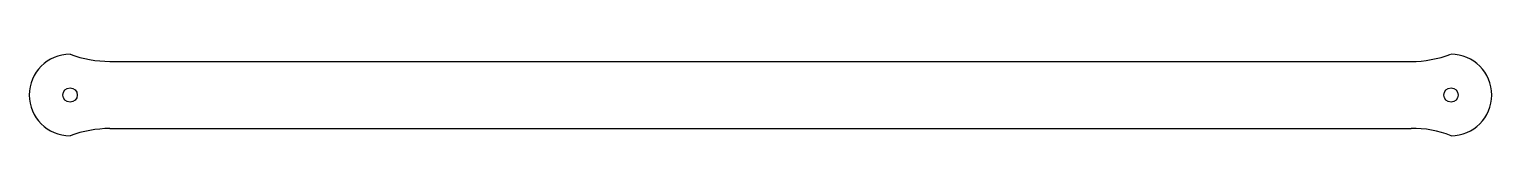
# Model space of a CAD drawing. Header units: millimetres. Extents: x 1835 to 2157, y 1424 to 1442.
import ezdxf

# ---------------------------------------------------------------- set-up
doc = ezdxf.new("R2010")
doc.units = ezdxf.units.MM

msp = doc.modelspace()

# ---------------------------------------------------------------- linework, layer by layer
for p, q in [((1852.74, 1440.74), (2139.29, 1440.74)), ((1852.74, 1425.96), (2139.29, 1425.96))]:
    msp.add_line(p, q)
for centre in [(1843.95, 1433.35), (2148.09, 1433.35)]:
    msp.add_circle(centre, 1.59)
for centre, radius, start, end in [((1843.95, 1433.35), 8.98, 90, 270), ((1852.74, 1465.9), 25.15, 249.5322, 270.0048), ((2139.26, 1466.05), 25.31, 270.0572, 290.4057), ((2148.09, 1433.35), 8.98, 270, 90), ((1852.89, 1400.01), 25.96, 90.3146, 110.1483), ((2139.98, 1404.61), 21.36, 67.6892, 91.8478)]:
    msp.add_arc(centre, radius, start, end)

doc.saveas('drawing.dxf')
